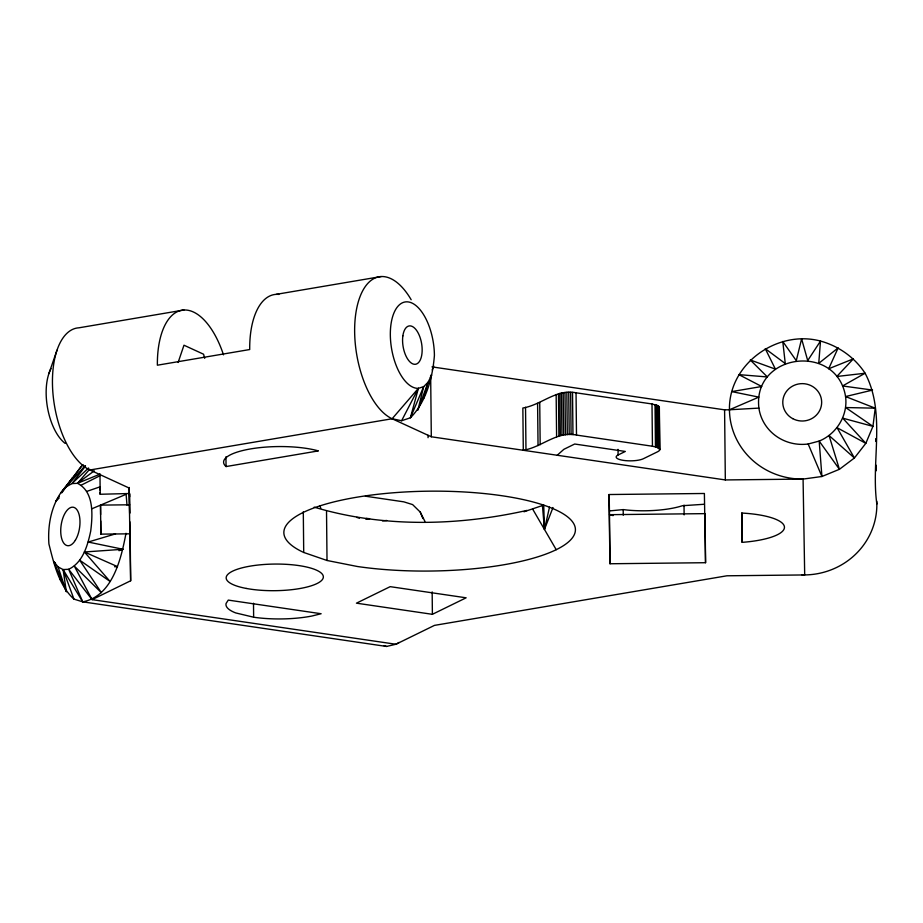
<?xml version="1.0" encoding="UTF-8"?>
<svg xmlns="http://www.w3.org/2000/svg" width="923" height="923" viewBox="0 0 923 923"><rect width="100%" height="100%" fill="white"/><g stroke="black" fill="none" stroke-linecap="round" stroke-linejoin="round"><path stroke-width="1.38" d="M129.335 493.517L100.18 494.267L100.169 492.432M129.993 532.548L129.993 533.817L100.838 534.14L100.722 520.976M129.681 504.789L100.526 505.112L100.607 514.561M430.314 377.369L431.618 375.073L428.18 382.122L423.669 386.645L410.389 417.807C426.288 401.817 432.645 377.542 434.41 355.447A43.739 21.091 80.4 0 0 410.124 302.34A43.739 21.091 80.4 0 0 390.717 342.179A43.739 21.091 80.4 0 0 418.384 388.352L410.389 417.807L401.597 420.738L392.113 418.754L89.912 469.992A72.894 35.155 80.4 0 1 52.853 392.287A72.894 35.155 80.4 0 1 78.963 327.803L183.896 310.013M61.853 492.767L72.663 477.687L60.883 492.697C50.8 507.627 47.65 526.295 48.919 544.016C53.846 563.33 58.714 585.217 73.932 599.108L82.735 601.842L386.529 646.446L395.909 644.254L434.479 625.379L726.943 575.79L804.694 574.937L803.079 479.083A72.894 70.113 -1 0 1 729.447 409.777C728.535 363.974 777.166 329.419 820.501 341.06C838.753 346.102 854.686 357.386 865.105 373.238C886.253 413.216 870.793 461.142 876.85 504.039M431.987 366.881L724.59 409.835L729.447 409.777L758.833 397.121L731.743 391.606L761.729 386.495L738.85 374.623L767.382 376.953L750.284 359.982L775.412 369.131L765.259 348.675L785.277 363.57L782.773 341.475L796.284 360.662L801.614 338.879L807.706 360.581L820.501 341.06L818.747 363.362L838.153 347.879L828.669 368.785L853.371 358.851L836.78 376.492L865.105 373.238L842.549 385.964L872.558 390.071L845.56 396.555C848.133 415.327 836.561 433.995 819.186 441.079L821.92 476.499L808.179 443.998A43.739 42.066 -1 0 1 758.902 408.104C752.337 353.105 836.919 342.456 845.56 396.555L875.235 408.185L872.939 426.357L865.832 443.34L854.41 457.993L839.422 469.299L821.92 476.499L803.079 479.083L725.328 479.937L431.306 436.775L392.113 418.754A72.894 35.155 80.4 0 1 356.013 312.136A72.894 35.155 80.4 0 1 411.173 299.733M60.78 492.894L66.26 486.802L71.913 483.606L77.463 483.317C94.284 491.728 92.646 515.138 90.719 531.037C87.673 545.343 82.989 562.476 68.66 569.295L63.11 569.572L66.329 591.631L53.822 561.496L58.057 566.907L63.11 569.572L82.735 601.842C112.618 596.143 121.167 558.761 125.99 533.275M618.029 449.351L618.087 454.993A14.583 3.992 -0.6 0 0 623.521 460.392A14.583 3.992 -0.6 0 0 643.412 458.708L657.868 451.635L659.31 450.655L659.657 449.097L656.738 447.217L652.446 446.236L576.494 435.068C556.915 430.822 541.755 447.309 523.295 450.274L522.856 408.012C541.316 405.035 556.477 388.56 576.044 392.806L652.007 403.962L658.214 405.832L659.345 407.343L658.872 408.393M549.508 507.154L544.455 529.421L542.436 505.539L543.728 505.054L544.455 529.421L553.004 507.512M424.511 394.179L423.565 398.332L428.18 382.122L417.877 410.17L423.669 386.645L418.384 388.352L392.113 418.754M178.116 362.474L183.977 345.214L203.568 354.224L204.698 358.32M48.884 373.642L56.995 350.209M432.195 369.927L433.741 365.969M401.597 420.738L418.384 388.352M59.349 496.239L56.026 500.889L59.118 498.085M83.382 464.869L81.316 466.415L66.26 486.802L85.02 465.757M557.215 455.258L563.872 449.316L574.683 444.021L625.321 451.451L618.087 454.993M62.464 490.967L81.316 466.415M85.539 466.034L71.913 483.606L88.573 467.984M99.546 474.341L77.463 483.317L89.681 469.207M77.463 483.317L94.261 470.822M81.086 485.221L100.019 475.714M130.155 533.552L130.651 580.775L92.092 599.638L68.66 569.295L82.735 601.842M432.391 614.314L466.138 597.804L390.187 586.659L356.44 603.169L432.391 614.314L432.16 591.885M523.976 511.78L542.436 505.539M91.654 508.873L126.116 494.313L126.993 505.112M704.387 504.258L682.466 505.712A49.588 13.591 -0.6 0 1 627.502 510.084L623.198 509.588L610.045 510.869M86.762 491.405L99.926 486.871M118.975 550.673L123.036 549.277L88.181 542.043L115.537 533.875M808.179 443.998L819.186 441.079L839.422 469.299L829.05 435.529L854.41 457.993L837.08 427.707L865.832 443.34L842.734 418.165L872.939 426.357L845.63 407.539L875.235 408.185M526.998 510.407C457.52 526.006 382.733 527.76 314.189 507.142M276.231 294.356L381.164 276.554M226.054 466.553L318.389 450.897A54.872 15.033 -0.6 0 0 250.814 448.878A54.872 15.033 -0.6 0 0 226.054 466.553L225.95 456.77M365.796 519.153L369.615 518.714L366.304 518.38M382.457 520.884L386.725 520.468M399.048 642.443A72.894 34.947 -81.6 0 1 395.909 644.254L92.092 599.638L74.313 566.087L101.38 592.681L79.69 560.192L110.033 581.409L84.42 551.989L123.036 549.277M729.447 409.777L758.902 408.104M114.579 566.757L117.452 566.595L84.42 551.989M705.553 562.707L704.387 493.482L608.857 494.532L610.022 563.757L705.553 562.707L705.034 513.638L609.503 514.676L609.168 494.901M365.393 496.193L403.824 501.847L412.616 504.593L420.23 512.069L424.938 521.426M253.64 617.21L235.688 612.918A54.895 15.01 -0.6 0 1 226.1 603.423L228.281 600.1L321.135 613.737L311.87 616.033A54.895 15.01 -0.6 0 1 253.64 617.21L253.502 603.238M303.713 552.462L327.019 560.48L357.328 566.491A145.799 39.943 -0.6 0 0 573.321 536.471A145.799 39.943 -0.6 0 0 403.651 492.063A145.799 39.943 -0.6 0 0 303.713 552.462L303.298 511.78M92.623 470.557L89.912 469.992L129.105 488.013L130.651 580.775M613.126 515.599L609.503 514.676L610.022 563.757M384.014 645.662L386.529 646.446M356.82 517.399L359.382 518.218M53.822 561.496L55.23 563.134M532.686 509.138L556.223 549.693M420.23 512.069L422.896 518.553M63.11 569.572L73.932 599.108M58.057 566.907L66.329 591.631M58.368 571.66L60.433 579.921M129.335 493.955L129.243 487.482M100.18 494.267L100.076 486.779M129.993 533.817L129.843 521.76M100.526 505.112L100.838 534.14M428.018 435.264L428.064 437.687M129.635 493.99L129.681 496.77M129.405 493.84L129.67 513.338L129.52 493.136M741.907 512.992L742.207 542.332L741.723 513.05A54.872 15.045 -0.6 0 1 784.446 527.229A54.872 15.045 -0.6 0 1 742.219 542.343M724.59 409.835L725.328 479.937M684.024 505.135L684.128 514.896M659.345 407.343L659.795 449.616M659.218 406.824L659.68 450.136M658.837 406.316L659.276 448.59M658.214 405.832L658.653 448.093M657.361 405.37L657.799 447.643M656.299 404.943L656.738 447.217M655.03 404.574L655.468 446.836M652.007 403.962L652.446 446.236M623.198 509.588L623.256 515.196M576.044 392.806L576.494 435.068M572.525 392.437L572.964 434.71M570.656 392.356L571.095 434.629M568.753 392.344L569.191 434.606M566.849 392.402L567.287 434.664M564.98 392.517L565.418 434.791M563.18 392.713L563.618 434.975M561.472 392.956L561.911 435.229M559.892 393.267L560.33 435.529M558.461 393.625L558.9 435.887M556.154 394.479L556.604 436.741M539.736 402.497L540.174 444.759M537.59 403.339L538.04 445.601M525.533 407.285L525.972 449.547M430.66 375.257L431.306 436.775M326.523 511.377L327.019 560.48M99.972 473.776L100.145 490.159M875.708 438.667A72.894 70.113 -1 0 1 875.8 441.471M223.493 354.836A72.894 35.155 80.4 0 0 182.131 310.197A72.894 35.155 80.4 0 0 157.372 365.208L249.706 349.54A72.894 35.155 80.4 0 1 278.884 294.414M875.996 465.134A72.894 70.113 -1 0 1 876.285 470.753M876.758 501.235A72.894 70.113 -1 0 1 801.983 574.914M65.175 443.409A43.739 21.091 80.4 0 1 47.696 408.681A43.739 21.091 80.4 0 1 51.03 368.635M319.762 505.631A72.894 34.947 -81.6 0 1 320.777 508.261M402.855 335.903A19.441 9.38 80.4 0 0 415.096 364.308A19.441 9.38 80.4 0 0 419.157 335.061A19.441 9.38 80.4 0 0 402.855 335.903M792.684 418.627A19.441 18.691 -1 0 0 821.666 402.116A19.441 18.691 -1 0 0 792.338 386.241A19.441 18.691 -1 0 0 792.684 418.627M246.199 588.424A48.596 13.314 -0.6 0 0 323.085 578.294A48.596 13.314 -0.6 0 0 254.979 565.407A48.596 13.314 -0.6 0 0 246.199 588.424M75.328 540.29A19.441 9.311 -81.6 0 0 75.017 507.904A19.441 9.311 -81.6 0 0 60.722 531.175A19.441 9.311 -81.6 0 0 75.328 540.29"/></g></svg>
